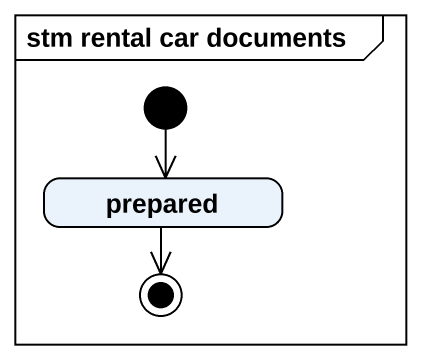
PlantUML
@startuml
mainframe stm rental car documents
hide empty description
state prepared
[*] --> prepared
prepared --> [*]
@enduml
